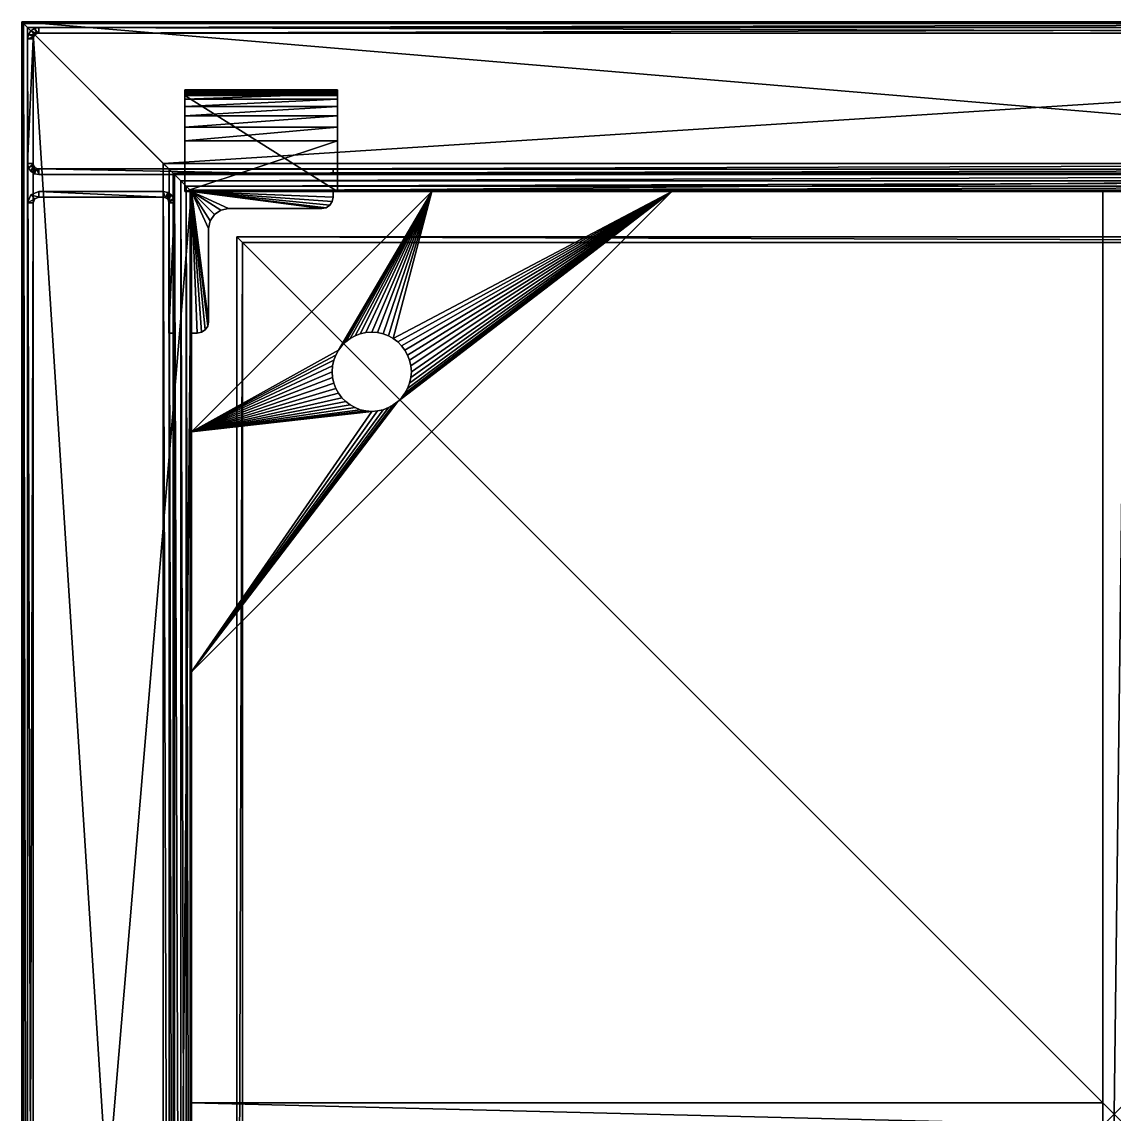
# Model space of a CAD drawing. Header units: millimetres. Extents: x -260 to 3072, y -4655 to 211.
# Drawn here: x 703.5 to 896.5, y -4458 to -4265 of the extents above; entities that cross this region are included whole.
import ezdxf

# ---------------------------------------------------------------- set-up
doc = ezdxf.new("R2010")
doc.units = ezdxf.units.MM
doc.layers.add('SRAFY', color=30, linetype='Continuous', true_color=0xff7f00)

msp = doc.modelspace()

# ---------------------------------------------------------------- meshes
mesh = msp.add_polyface()
corners = [(703.5, -4651, 537), (1089.5, -4651, 537), (703.5, -4265, 537), (1089.5, -4265, 537), (703.5, -4651, 540), (1089.5, -4651, 540), (703.5, -4265, 540), (1089.5, -4265, 540)]
mesh.append_faces([[corners[k] for k in face] for face in [(0, 2, 3), (3, 1, 0), (4, 5, 7), (7, 6, 4), (0, 1, 5), (5, 4, 0), (1, 3, 7), (7, 5, 1), (3, 2, 6), (6, 7, 3), (2, 0, 4), (4, 6, 2)]], dxfattribs={"vtx2": -1})
mesh = msp.add_polyface()
corners = [(733.5, -4536.15, -400), (733.5, -4578.57, -400), (733.5, -4578.57, -398), (733.5, -4536.15, -398), (733.5, -4456, -240), (733.5, -4460, -240), (733.5, -4460, -210), (733.5, -4456, -210), (703.5, -4651, 400), (733.5, -4621, 400), (733.5, -4295, 400), (703.5, -4265, 400), (703.5, -4651, 398.91), (703.81, -4650.7, 397.94), (703.5, -4265, 398.91), (703.81, -4265.31, 397.94), (704.52, -4649.98, 397.26), (704.52, -4266.02, 397.26), (705.5, -4649, 397), (705.5, -4267, 397), (728.5, -4626, 397), (728.5, -4290, 397), (729.51, -4624.99, 396.73), (729.51, -4291.01, 396.73), (730.23, -4624.28, 396.01), (730.23, -4291.73, 396.01), (730.5, -4624, 395), (730.5, -4292, 395), (730.5, -4624, 370), (730.5, -4292, 370), (731.59, -4622.91, 370), (731.59, -4293.09, 370), (732.56, -4621.94, 370.3), (732.56, -4294.06, 370.3), (733.24, -4621.26, 371.02), (733.24, -4294.74, 371.02), (733.5, -4621, 372), (733.5, -4295, 372), (741.5, -4303, -210), (741.5, -4613, -210), (741.5, -4613, 385), (741.5, -4303, 385), (730.5, -4624, -210), (733.5, -4621, -210), (733.5, -4295, -210), (730.5, -4292, -210), (733.5, -4295, -400), (733.5, -4621, -400), (730.5, -4624, -400), (730.5, -4292, -400)]
mesh.append_faces([[corners[k] for k in face] for face in [(42, 43, 44), (46, 48, 49)]], dxfattribs={"vtx0": -1, "vtx2": -1})
mesh.append_faces([[corners[k] for k in face] for face in [(45, 42, 44), (46, 47, 48)]], dxfattribs={"vtx1": -1, "vtx2": -1})
mesh.append_faces([[corners[k] for k in face] for face in [(0, 1, 2), (2, 3, 0), (4, 5, 6), (6, 7, 4), (8, 9, 10), (10, 11, 8), (12, 8, 11), (13, 12, 14), (14, 15, 13), (16, 13, 15), (15, 17, 16), (18, 16, 17), (17, 19, 18), (20, 18, 19), (19, 21, 20), (22, 20, 21), (21, 23, 22), (24, 22, 23), (23, 25, 24), (26, 24, 25), (25, 27, 26), (28, 26, 27), (27, 29, 28), (30, 28, 29), (29, 31, 30), (32, 30, 31), (31, 33, 32), (34, 32, 33), (33, 35, 34), (36, 34, 35), (35, 37, 36), (9, 36, 37), (37, 10, 9), (38, 39, 40), (40, 41, 38), (49, 48, 42), (42, 45, 49), (47, 46, 44), (44, 43, 47)]], dxfattribs={"vtx2": -1})
mesh = msp.add_polyface()
corners = [(758.62, -4324.8, -398), (758.97, -4323.87, -398), (733.5, -4337.43, -398), (758.4, -4325.79, -398), (758.32, -4326.82, -398), (758.4, -4327.86, -398), (758.62, -4328.84, -398), (758.97, -4329.77, -398), (759.45, -4330.63, -398), (760.04, -4331.41, -398), (760.73, -4332.1, -398), (761.51, -4332.69, -398), (762.37, -4333.17, -398), (763.3, -4333.53, -398), (764.29, -4333.75, -398), (765.32, -4333.82, -398), (733.5, -4379.85, -398), (766.35, -4333.75, -398), (767.34, -4333.53, -398), (768.27, -4333.17, -398), (769.13, -4332.69, -398), (769.91, -4332.1, -398), (733.5, -4337.43, -400), (758.62, -4324.8, -400), (758.4, -4325.79, -400), (758.32, -4326.82, -400), (758.4, -4327.86, -400), (758.62, -4328.84, -400), (758.97, -4329.77, -400), (759.45, -4330.63, -400), (760.04, -4331.41, -400), (760.73, -4332.1, -400), (761.51, -4332.69, -400), (762.37, -4333.17, -400), (763.3, -4333.53, -400), (764.29, -4333.75, -400), (765.32, -4333.82, -400), (733.5, -4379.85, -400), (766.35, -4333.75, -400), (767.34, -4333.53, -400), (768.27, -4333.17, -400), (769.13, -4332.69, -400), (769.91, -4332.1, -400), (703.5, -4265, 400), (703.5, -4265, 398.91), (703.5, -4651, 398.91)]
mesh.append_faces([[corners[k] for k in face] for face in [(42, 37, 41)]], dxfattribs={"vtx0": -1, "vtx1": -1})
mesh.append_faces([[corners[k] for k in face] for face in [(15, 2, 16), (22, 23, 24), (22, 24, 25), (22, 25, 26), (22, 26, 27), (22, 27, 28), (22, 28, 29), (22, 29, 30), (22, 30, 31), (22, 31, 32), (22, 32, 33), (22, 33, 34), (22, 34, 35), (22, 35, 36), (37, 36, 38), (37, 38, 39), (37, 39, 40), (37, 40, 41)]], dxfattribs={"vtx0": -1, "vtx2": -1})
mesh.append_faces([[corners[k] for k in face] for face in [(0, 1, 2), (3, 0, 2), (4, 3, 2), (5, 4, 2), (6, 5, 2), (7, 6, 2), (8, 7, 2), (9, 8, 2), (10, 9, 2), (11, 10, 2), (12, 11, 2), (13, 12, 2), (14, 13, 2), (15, 14, 2), (17, 15, 16), (18, 17, 16), (19, 18, 16), (20, 19, 16), (21, 20, 16), (37, 22, 36)]], dxfattribs={"vtx1": -1, "vtx2": -1})
mesh.append_faces([[corners[k] for k in face] for face in [(22, 37, 16), (16, 2, 22), (28, 27, 6), (43, 44, 45)]], dxfattribs={"vtx2": -1})
mesh = msp.add_polyface()
corners = [(818.35, -4295, -398), (775.93, -4295, -398), (769.13, -4320.95, -398), (771.67, -4323.87, -398), (772.02, -4324.8, -398), (772.25, -4325.79, -398), (772.32, -4326.82, -398), (772.24, -4327.86, -398), (772.02, -4328.84, -398), (771.67, -4329.77, -398), (771.19, -4330.63, -398), (769.13, -4320.95, -400), (775.93, -4295, -400), (818.35, -4295, -400), (771.67, -4323.87, -400), (771.19, -4323.01, -400), (772.02, -4324.8, -400), (772.25, -4325.79, -400), (772.32, -4326.82, -400), (772.24, -4327.86, -400), (772.02, -4328.84, -400), (771.67, -4329.77, -400), (771.19, -4330.63, -400), (733.5, -4379.85, -400), (898.5, -4295, -240), (894.5, -4295, -240), (894.5, -4295, -210), (703.5, -4265, 400), (733.5, -4295, 400), (1059.5, -4295, 400), (703.5, -4265, 398.91), (1089.5, -4265, 400), (703.81, -4265.31, 397.94), (1089.5, -4265, 398.91), (704.52, -4266.02, 397.26), (1089.2, -4265.31, 397.94), (705.5, -4267, 397), (1088.48, -4266.02, 397.26), (728.5, -4290, 397), (1087.5, -4267, 397), (729.51, -4291.01, 396.73), (1064.5, -4290, 397), (730.23, -4291.73, 396.01), (1063.49, -4291.01, 396.73), (730.5, -4292, 395), (1062.78, -4291.73, 396.01), (730.5, -4292, 370), (1062.5, -4292, 395), (731.59, -4293.09, 370), (1062.5, -4292, 370), (732.56, -4294.06, 370.3), (1061.41, -4293.09, 370), (733.24, -4294.74, 371.02), (1060.44, -4294.06, 370.3), (733.5, -4295, 372), (1059.76, -4294.74, 371.02), (1059.5, -4295, 372), (742.5, -4304, 385), (1050.5, -4304, 385), (741.5, -4303, 385), (742.5, -4304, -209), (1051.5, -4303, -210), (741.5, -4303, -210), (1062.5, -4292, -210), (730.5, -4292, -210), (733.5, -4295, -210), (733.5, -4295, -400), (730.5, -4292, -400), (1062.5, -4292, -400), (1059.5, -4295, -210)]
mesh.append_faces([[corners[k] for k in face] for face in [(0, 3, 4), (0, 4, 5), (0, 5, 6), (0, 6, 7), (0, 7, 8), (0, 8, 9), (0, 9, 10), (11, 12, 13), (66, 67, 68)]], dxfattribs={"vtx0": -1, "vtx2": -1})
mesh.append_faces([[corners[k] for k in face] for face in [(0, 1, 2), (14, 15, 13), (16, 14, 13), (17, 16, 13), (18, 17, 13), (19, 18, 13), (20, 19, 13), (21, 20, 13), (22, 21, 13), (57, 58, 59), (63, 64, 65)]], dxfattribs={"vtx1": -1, "vtx2": -1})
mesh.append_faces([[corners[k] for k in face] for face in [(23, 13, 0), (13, 12, 1), (1, 0, 13), (24, 25, 26), (27, 28, 29), (30, 27, 31), (32, 30, 33), (34, 32, 35), (36, 34, 37), (38, 36, 39), (40, 38, 41), (42, 40, 43), (44, 42, 45), (46, 44, 47), (48, 46, 49), (50, 48, 51), (52, 50, 53), (54, 52, 55), (28, 54, 56), (58, 57, 60), (61, 62, 59), (69, 65, 66), (68, 67, 64)]], dxfattribs={"vtx2": -1})
mesh = msp.add_polyface()
corners = [(974.65, -4295, -398), (1059.5, -4379.85, -398), (1023.09, -4332.1, -398), (1022.4, -4331.41, -398), (1021.81, -4330.63, -398), (1021.33, -4329.77, -398), (1020.98, -4328.84, -398), (1020.76, -4327.86, -398), (1020.68, -4326.82, -398), (1020.76, -4325.79, -398), (1017.07, -4295, -398), (1023.09, -4332.1, -400), (1059.5, -4379.85, -400), (974.65, -4295, -400), (1022.4, -4331.41, -400), (1021.81, -4330.63, -400), (1017.07, -4295, -400), (1020.68, -4326.82, -400), (1020.76, -4327.86, -400), (1020.98, -4328.84, -400), (1021.33, -4329.77, -400), (894.5, -4295, -210), (898.5, -4295, -210), (898.5, -4295, -240), (1059.5, -4295, 400), (1089.5, -4265, 400), (703.5, -4265, 400), (1089.5, -4265, 398.91), (703.5, -4265, 398.91), (1089.2, -4265.31, 397.94), (703.81, -4265.31, 397.94), (1088.48, -4266.02, 397.26), (704.52, -4266.02, 397.26), (1087.5, -4267, 397), (705.5, -4267, 397), (1064.5, -4290, 397), (728.5, -4290, 397), (1063.49, -4291.01, 396.73), (729.51, -4291.01, 396.73), (1062.78, -4291.73, 396.01), (730.23, -4291.73, 396.01), (1062.5, -4292, 395), (730.5, -4292, 395), (1062.5, -4292, 370), (730.5, -4292, 370), (1061.41, -4293.09, 370), (731.59, -4293.09, 370), (1060.44, -4294.06, 370.3), (732.56, -4294.06, 370.3), (1059.76, -4294.74, 371.02), (733.24, -4294.74, 371.02), (1059.5, -4295, 372), (733.5, -4295, 372), (733.5, -4295, 400), (1050.5, -4304, 385), (1051.5, -4303, 385), (741.5, -4303, 385), (742.5, -4304, -209), (1050.5, -4304, -209), (1051.5, -4303, -210), (1062.5, -4292, -210), (733.5, -4295, -210), (1059.5, -4295, -210), (1059.5, -4295, -400), (733.5, -4295, -400), (1062.5, -4292, -400), (730.5, -4292, -210)]
mesh.append_faces([[corners[k] for k in face] for face in [(0, 8, 10), (15, 13, 20)]], dxfattribs={"vtx0": -1, "vtx1": -1})
mesh.append_faces([[corners[k] for k in face] for face in [(0, 2, 3), (0, 3, 4), (0, 4, 5), (0, 5, 6), (0, 6, 7), (0, 7, 8), (11, 12, 13), (13, 17, 18), (13, 18, 19), (13, 19, 20), (54, 55, 56), (60, 61, 62)]], dxfattribs={"vtx0": -1, "vtx2": -1})
mesh.append_faces([[corners[k] for k in face] for face in [(0, 1, 2), (8, 9, 10), (14, 11, 13), (15, 14, 13), (13, 16, 17), (63, 64, 65)]], dxfattribs={"vtx1": -1, "vtx2": -1})
mesh.append_faces([[corners[k] for k in face] for face in [(16, 13, 0), (0, 10, 16), (1, 0, 13), (21, 22, 23), (24, 25, 26), (25, 27, 28), (27, 29, 30), (29, 31, 32), (31, 33, 34), (33, 35, 36), (35, 37, 38), (37, 39, 40), (39, 41, 42), (41, 43, 44), (43, 45, 46), (45, 47, 48), (47, 49, 50), (49, 51, 52), (51, 24, 53), (57, 58, 54), (56, 55, 59), (64, 63, 62), (66, 60, 65)]], dxfattribs={"vtx2": -1})
mesh = msp.add_polyface()
corners = [(733.5, -4295, 537), (736.5, -4301.5, 537), (736.77, -4300.16, 537), (737.53, -4299.03, 537), (738.66, -4298.27, 537), (740, -4298, 537), (733.5, -4295, -400), (740, -4298, -400), (738.66, -4298.27, -400), (737.53, -4299.03, -400), (736.77, -4300.16, -400), (736.5, -4301.5, -400), (732.27, -4295, 519.04), (732.27, -4278, 519.04), (732.27, -4277.64, 519.08), (732.27, -4277.36, 519.2), (732.27, -4277.16, 519.4), (732.27, -4277.04, 519.68), (732.27, -4277, 520.04), (732.27, -4277, 526.04), (732.27, -4277.18, 528.43), (732.27, -4277.74, 530.45), (732.27, -4278.65, 532.11), (732.27, -4279.94, 533.39), (732.27, -4281.59, 534.31), (732.27, -4283.61, 534.86), (732.27, -4286, 535.04), (732.27, -4295, 535.04), (759.27, -4295, 519.04), (759.27, -4277, 520.04), (759.27, -4286, 535.04), (759.27, -4295, 535.04), (759.27, -4278, 519.04), (759.27, -4277.64, 519.08), (759.27, -4277.36, 519.2), (759.27, -4277.16, 519.4), (759.27, -4277.04, 519.68), (759.27, -4277, 526.04), (759.27, -4277.18, 528.43), (759.27, -4277.74, 530.45), (759.27, -4278.65, 532.11), (759.27, -4279.94, 533.39), (759.27, -4281.59, 534.31)]
mesh.append_faces([[corners[k] for k in face] for face in [(12, 26, 27)]], dxfattribs={"vtx0": -1})
mesh.append_faces([[corners[k] for k in face] for face in [(12, 18, 26)]], dxfattribs={"vtx0": -1, "vtx1": -1, "vtx2": -1})
mesh.append_faces([[corners[k] for k in face] for face in [(0, 1, 2), (0, 2, 3), (0, 3, 4), (0, 4, 5), (6, 7, 8), (6, 8, 9), (6, 9, 10), (6, 10, 11), (12, 14, 15), (12, 15, 16), (12, 16, 17), (12, 17, 18), (18, 20, 21), (18, 21, 22), (18, 22, 23), (18, 23, 24), (18, 24, 25), (18, 25, 26)]], dxfattribs={"vtx0": -1, "vtx2": -1})
mesh.append_faces([[corners[k] for k in face] for face in [(10, 9, 3), (3, 2, 10), (9, 8, 4), (4, 3, 9), (8, 7, 5), (5, 4, 8), (12, 13, 14), (18, 19, 20), (13, 12, 28), (19, 18, 29), (27, 26, 30), (12, 27, 31), (14, 13, 32), (15, 14, 33), (16, 15, 34), (17, 16, 35), (18, 17, 36), (20, 19, 37), (21, 20, 38), (22, 21, 39), (23, 22, 40), (24, 23, 41), (25, 24, 42)]], dxfattribs={"vtx2": -1})
mesh = msp.add_polyface()
corners = [(733.5, -4295, 537), (740, -4298, 537), (756.5, -4298, 537), (757.27, -4297.85, 537), (757.92, -4297.41, 537), (758.35, -4296.77, 537), (758.5, -4296, 537), (758.5, -4295, 537), (733.5, -4295, -400), (758.5, -4295, -400), (758.5, -4296, -400), (758.35, -4296.77, -400), (757.92, -4297.41, -400), (757.27, -4297.85, -400), (756.5, -4298, -400), (740, -4298, -400), (759.27, -4295, 519.04), (759.27, -4278, 519.04), (732.27, -4278, 519.04), (759.27, -4277, 520.04), (759.27, -4277, 526.04), (732.27, -4277, 526.04), (759.27, -4286, 535.04), (759.27, -4295, 535.04), (732.27, -4295, 535.04), (732.27, -4295, 519.04), (759.27, -4277.64, 519.08), (732.27, -4277.64, 519.08), (759.27, -4277.36, 519.2), (732.27, -4277.36, 519.2), (759.27, -4277.16, 519.4), (732.27, -4277.16, 519.4), (759.27, -4277.04, 519.68), (732.27, -4277.04, 519.68), (732.27, -4277, 520.04), (759.27, -4277.18, 528.43), (732.27, -4277.18, 528.43), (759.27, -4277.74, 530.45), (732.27, -4277.74, 530.45), (759.27, -4278.65, 532.11), (732.27, -4278.65, 532.11), (759.27, -4279.94, 533.39), (732.27, -4279.94, 533.39), (759.27, -4281.59, 534.31), (732.27, -4281.59, 534.31), (759.27, -4283.61, 534.86), (732.27, -4283.61, 534.86), (732.27, -4286, 535.04)]
mesh.append_faces([[corners[k] for k in face] for face in [(0, 6, 7)]], dxfattribs={"vtx0": -1})
mesh.append_faces([[corners[k] for k in face] for face in [(0, 1, 2), (0, 2, 3), (0, 3, 4), (0, 4, 5), (0, 5, 6), (8, 10, 11), (8, 11, 12), (8, 12, 13), (8, 13, 14), (8, 14, 15)]], dxfattribs={"vtx0": -1, "vtx2": -1})
mesh.append_faces([[corners[k] for k in face] for face in [(8, 9, 10), (15, 14, 2), (2, 1, 15), (14, 13, 3), (3, 2, 14), (13, 12, 4), (4, 3, 13), (12, 11, 5), (5, 4, 12), (11, 10, 6), (6, 5, 11), (10, 9, 7), (7, 6, 10), (9, 8, 0), (0, 7, 9), (16, 17, 18), (19, 20, 21), (22, 23, 24), (23, 16, 25), (17, 26, 27), (26, 28, 29), (28, 30, 31), (30, 32, 33), (32, 19, 34), (20, 35, 36), (35, 37, 38), (37, 39, 40), (39, 41, 42), (41, 43, 44), (43, 45, 46), (47, 46, 45), (45, 22, 47)]], dxfattribs={"vtx2": -1})
mesh = msp.add_polyface()
corners = [(775.93, -4295, -398), (759.45, -4323.01, -398), (760.04, -4322.23, -398), (760.73, -4321.54, -398), (761.51, -4320.95, -398), (762.37, -4320.47, -398), (763.3, -4320.12, -398), (764.29, -4319.9, -398), (765.32, -4319.82, -398), (766.35, -4319.9, -398), (760.04, -4322.23, -400), (759.45, -4323.01, -400), (775.93, -4295, -400), (760.73, -4321.54, -400), (761.51, -4320.95, -400), (762.37, -4320.47, -400), (763.3, -4320.12, -400), (764.29, -4319.9, -400), (765.32, -4319.82, -400), (766.35, -4319.9, -400), (767.34, -4320.12, -400), (768.27, -4320.47, -400), (768.27, -4320.47, -398), (767.34, -4320.12, -398), (733.5, -4337.43, -398), (759.27, -4295, 535.04), (759.27, -4286, 535.04), (759.27, -4283.61, 534.86), (759.27, -4281.59, 534.31), (759.27, -4279.94, 533.39), (759.27, -4278.65, 532.11), (759.27, -4277.74, 530.45), (759.27, -4277.18, 528.43), (759.27, -4277, 526.04), (759.27, -4295, 519.04), (759.27, -4277, 520.04), (759.27, -4277.04, 519.68), (759.27, -4277.16, 519.4), (759.27, -4277.36, 519.2), (759.27, -4277.64, 519.08), (759.27, -4278, 519.04)]
mesh.append_faces([[corners[k] for k in face] for face in [(34, 33, 40)]], dxfattribs={"vtx0": -1, "vtx1": -1})
mesh.append_faces([[corners[k] for k in face] for face in [(0, 1, 2), (0, 2, 3), (0, 3, 4), (0, 4, 5), (0, 5, 6), (0, 6, 7), (0, 7, 8), (0, 8, 9), (25, 27, 28), (25, 28, 29), (25, 29, 30), (25, 30, 31), (25, 31, 32), (25, 32, 33), (33, 36, 37), (33, 37, 38), (33, 38, 39), (33, 39, 40)]], dxfattribs={"vtx0": -1, "vtx2": -1})
mesh.append_faces([[corners[k] for k in face] for face in [(10, 11, 12), (13, 10, 12), (14, 13, 12), (15, 14, 12), (16, 15, 12), (17, 16, 12), (18, 17, 12), (19, 18, 12), (34, 25, 33)]], dxfattribs={"vtx1": -1, "vtx2": -1})
mesh.append_faces([[corners[k] for k in face] for face in [(20, 21, 22), (22, 23, 20), (19, 20, 23), (23, 9, 19), (18, 19, 9), (9, 8, 18), (17, 18, 8), (8, 7, 17), (16, 17, 7), (7, 6, 16), (15, 16, 6), (6, 5, 15), (24, 0, 12), (25, 26, 27), (33, 35, 36)]], dxfattribs={"vtx2": -1})
mesh = msp.add_polyface()
corners = [(733.5, -4536.15, -398), (733.5, -4578.57, -398), (759.45, -4585.37, -398), (760.73, -4583.9, -398), (761.51, -4583.31, -398), (762.37, -4582.83, -398), (763.3, -4582.48, -398), (764.29, -4582.26, -398), (765.32, -4582.18, -398), (766.35, -4582.26, -398), (767.34, -4582.48, -398), (768.27, -4582.83, -398), (769.13, -4583.31, -398), (769.91, -4583.9, -398), (759.45, -4585.37, -400), (733.5, -4578.57, -400), (733.5, -4536.15, -400), (761.51, -4583.31, -400), (760.73, -4583.9, -400), (762.37, -4582.83, -400), (763.3, -4582.48, -400), (764.29, -4582.26, -400), (765.32, -4582.18, -400), (766.35, -4582.26, -400), (767.34, -4582.48, -400), (768.27, -4582.83, -400), (769.13, -4583.31, -400), (769.91, -4583.9, -400), (818.35, -4621, -400), (898.5, -4295, -210), (894.5, -4295, -210), (894.5, -4621, -210), (733.5, -4456, -210), (733.5, -4460, -210), (894.5, -4460, -210), (894.5, -4456, -210), (894.5, -4621, -240), (894.5, -4295, -240), (898.5, -4295, -240), (894.5, -4460, -240), (733.5, -4460, -240), (733.5, -4456, -240), (894.5, -4456, -240), (742.5, -4304, 385), (741.5, -4303, 385), (741.5, -4613, 385), (742.5, -4612, 385), (742.5, -4612, -209), (742.5, -4304, -209), (1050.5, -4612, -209), (1051.5, -4613, -210), (741.5, -4613, -210), (741.5, -4303, -210)]
mesh.append_faces([[corners[k] for k in face] for face in [(0, 3, 4), (0, 4, 5), (0, 5, 6), (0, 6, 7), (0, 7, 8), (0, 8, 9), (0, 9, 10), (0, 10, 11), (0, 11, 12), (0, 12, 13), (14, 15, 16), (43, 44, 45)]], dxfattribs={"vtx0": -1, "vtx2": -1})
mesh.append_faces([[corners[k] for k in face] for face in [(0, 1, 2), (17, 18, 16), (19, 17, 16), (20, 19, 16), (21, 20, 16), (22, 21, 16), (23, 22, 16), (24, 23, 16), (25, 24, 16), (26, 25, 16), (27, 26, 16), (46, 43, 45)]], dxfattribs={"vtx1": -1, "vtx2": -1})
mesh.append_faces([[corners[k] for k in face] for face in [(28, 16, 0), (29, 30, 31), (32, 33, 34), (34, 35, 32), (36, 37, 38), (39, 40, 41), (41, 42, 39), (37, 36, 31), (31, 30, 37), (39, 42, 35), (35, 34, 39), (42, 41, 32), (32, 35, 42), (40, 39, 34), (34, 33, 40), (47, 48, 43), (43, 46, 47), (48, 47, 49), (50, 51, 52)]], dxfattribs={"vtx2": -1})
mesh = msp.add_polyface()
corners = [(759.45, -4323.01, -398), (775.93, -4295, -398), (733.5, -4337.43, -398), (758.97, -4323.87, -398), (733.5, -4337.43, -400), (775.93, -4295, -400), (759.45, -4323.01, -400), (758.97, -4323.87, -400), (758.62, -4324.8, -400), (758.62, -4328.84, -400), (758.4, -4327.86, -400), (758.4, -4327.86, -398), (758.62, -4328.84, -398), (758.32, -4326.82, -400), (758.32, -4326.82, -398), (758.4, -4325.79, -400), (758.4, -4325.79, -398), (758.62, -4324.8, -398), (733.5, -4295, 537), (733.5, -4320, 537), (734.5, -4320, 537), (735.27, -4319.85, 537), (735.92, -4319.41, 537), (736.35, -4318.77, 537), (736.5, -4318, 537), (736.5, -4301.5, 537), (734.5, -4320, -400), (733.5, -4320, -400), (733.5, -4295, -400), (736.5, -4301.5, -400), (736.5, -4318, -400), (736.35, -4318.77, -400), (735.92, -4319.41, -400), (735.27, -4319.85, -400), (736.77, -4300.16, -400), (736.77, -4300.16, 537)]
mesh.append_faces([[corners[k] for k in face] for face in [(26, 28, 33)]], dxfattribs={"vtx0": -1, "vtx1": -1})
mesh.append_faces([[corners[k] for k in face] for face in [(0, 1, 2), (4, 6, 7), (4, 7, 8), (18, 20, 21), (18, 21, 22), (18, 22, 23), (18, 23, 24), (18, 24, 25), (28, 29, 30), (28, 30, 31), (28, 31, 32), (28, 32, 33)]], dxfattribs={"vtx0": -1, "vtx2": -1})
mesh.append_faces([[corners[k] for k in face] for face in [(3, 0, 2), (4, 5, 6)]], dxfattribs={"vtx1": -1, "vtx2": -1})
mesh.append_faces([[corners[k] for k in face] for face in [(9, 10, 11), (11, 12, 9), (10, 13, 14), (14, 11, 10), (13, 15, 16), (16, 14, 13), (15, 8, 17), (17, 16, 15), (3, 17, 8), (5, 4, 2), (18, 19, 20), (26, 27, 28), (28, 27, 19), (19, 18, 28), (27, 26, 20), (20, 19, 27), (26, 33, 21), (21, 20, 26), (33, 32, 22), (22, 21, 33), (32, 31, 23), (23, 22, 32), (31, 30, 24), (24, 23, 31), (30, 29, 25), (25, 24, 30), (29, 34, 35), (35, 25, 29)]], dxfattribs={"vtx2": -1})
mesh = msp.add_polyface()
corners = [(818.35, -4295, -398), (733.5, -4379.85, -398), (733.5, -4379.85, -400), (769.91, -4332.1, -400), (769.13, -4332.69, -400), (769.13, -4332.69, -398), (769.91, -4332.1, -398), (768.27, -4333.17, -400), (768.27, -4333.17, -398), (767.34, -4333.53, -400), (767.34, -4333.53, -398), (766.35, -4333.75, -400), (766.35, -4333.75, -398), (765.32, -4333.82, -400), (765.32, -4333.82, -398), (764.29, -4333.75, -400), (764.29, -4333.75, -398), (763.3, -4333.53, -400), (763.3, -4333.53, -398), (762.37, -4333.17, -400), (762.37, -4333.17, -398), (761.51, -4332.69, -400), (761.51, -4332.69, -398), (760.73, -4332.1, -400), (760.73, -4332.1, -398), (760.04, -4331.41, -400), (760.04, -4331.41, -398), (759.45, -4330.63, -400), (759.45, -4330.63, -398), (758.97, -4329.77, -400), (758.97, -4329.77, -398), (758.62, -4328.84, -398), (758.62, -4324.8, -400), (758.97, -4323.87, -400), (758.97, -4323.87, -398), (759.45, -4323.01, -400), (759.45, -4323.01, -398), (769.13, -4320.95, -400), (769.91, -4321.54, -400), (769.91, -4321.54, -398), (769.13, -4320.95, -398), (768.27, -4320.47, -400), (768.27, -4320.47, -398), (761.51, -4320.95, -400), (762.37, -4320.47, -400), (762.37, -4320.47, -398), (761.51, -4320.95, -398), (760.73, -4321.54, -400), (760.73, -4321.54, -398), (760.04, -4322.23, -400), (760.04, -4322.23, -398)]
mesh.append_faces([[corners[k] for k in face] for face in [(0, 1, 2), (3, 4, 5), (5, 6, 3), (4, 7, 8), (8, 5, 4), (7, 9, 10), (10, 8, 7), (9, 11, 12), (12, 10, 9), (11, 13, 14), (14, 12, 11), (13, 15, 16), (16, 14, 13), (15, 17, 18), (18, 16, 15), (17, 19, 20), (20, 18, 17), (19, 21, 22), (22, 20, 19), (21, 23, 24), (24, 22, 21), (23, 25, 26), (26, 24, 23), (25, 27, 28), (28, 26, 25), (27, 29, 30), (30, 28, 27), (31, 30, 29), (32, 33, 34), (33, 35, 36), (36, 34, 33), (37, 38, 39), (39, 40, 37), (41, 37, 40), (40, 42, 41), (43, 44, 45), (45, 46, 43), (47, 43, 46), (46, 48, 47), (49, 47, 48), (48, 50, 49), (35, 49, 50), (50, 36, 35)]], dxfattribs={"vtx2": -1})
mesh = msp.add_polyface()
corners = [(775.93, -4295, -398), (766.35, -4319.9, -398), (767.34, -4320.12, -398), (768.27, -4320.47, -398), (769.13, -4320.95, -398), (818.35, -4295, -398), (769.91, -4321.54, -398), (770.6, -4322.23, -398), (771.19, -4323.01, -398), (771.67, -4323.87, -398), (771.19, -4330.63, -398), (770.6, -4331.41, -398), (769.91, -4332.1, -398), (733.5, -4379.85, -398), (767.34, -4320.12, -400), (766.35, -4319.9, -400), (775.93, -4295, -400), (768.27, -4320.47, -400), (769.13, -4320.95, -400), (769.91, -4321.54, -400), (818.35, -4295, -400), (770.6, -4322.23, -400), (771.19, -4323.01, -400), (770.6, -4331.41, -400), (771.19, -4330.63, -400), (769.91, -4332.1, -400), (733.5, -4379.85, -400), (771.67, -4329.77, -400), (771.67, -4329.77, -398), (772.02, -4328.84, -400), (772.02, -4328.84, -398), (772.24, -4327.86, -400), (772.24, -4327.86, -398), (772.32, -4326.82, -400), (772.32, -4326.82, -398), (772.25, -4325.79, -400), (772.25, -4325.79, -398), (772.02, -4324.8, -400), (772.02, -4324.8, -398), (771.67, -4323.87, -400)]
mesh.append_faces([[corners[k] for k in face] for face in [(5, 12, 13)]], dxfattribs={"vtx0": -1, "vtx1": -1})
mesh.append_faces([[corners[k] for k in face] for face in [(0, 1, 2), (0, 2, 3), (0, 3, 4), (5, 4, 6), (5, 6, 7), (5, 7, 8), (5, 8, 9), (5, 10, 11), (5, 11, 12), (25, 20, 26)]], dxfattribs={"vtx0": -1, "vtx2": -1})
mesh.append_faces([[corners[k] for k in face] for face in [(14, 15, 16), (17, 14, 16), (18, 17, 16), (19, 18, 20), (21, 19, 20), (22, 21, 20), (23, 24, 20), (25, 23, 20)]], dxfattribs={"vtx1": -1, "vtx2": -1})
mesh.append_faces([[corners[k] for k in face] for face in [(23, 25, 12), (12, 11, 23), (24, 23, 11), (11, 10, 24), (27, 24, 10), (10, 28, 27), (29, 27, 28), (28, 30, 29), (31, 29, 30), (30, 32, 31), (33, 31, 32), (32, 34, 33), (35, 33, 34), (34, 36, 35), (37, 35, 36), (36, 38, 37), (39, 37, 38), (38, 9, 39), (22, 39, 9), (9, 8, 22), (21, 22, 8), (8, 7, 21), (19, 21, 7), (7, 6, 19)]], dxfattribs={"vtx2": -1})
mesh = msp.add_polyface()
corners = [(1059.5, -4536.15, -398), (974.65, -4621, -398), (1022.4, -4584.59, -398), (1023.09, -4583.9, -398), (1023.87, -4583.31, -398), (1024.73, -4582.83, -398), (1025.66, -4582.48, -398), (1026.65, -4582.26, -398), (1027.68, -4582.18, -398), (1029.7, -4582.48, -398), (1030.63, -4582.83, -398), (1059.5, -4578.57, -398), (1028.71, -4582.26, -398), (1022.4, -4584.59, -400), (974.65, -4621, -400), (1059.5, -4536.15, -400), (1023.09, -4583.9, -400), (1023.87, -4583.31, -400), (1059.5, -4578.57, -400), (1030.63, -4582.83, -400), (1029.7, -4582.48, -400), (1028.71, -4582.26, -400), (1027.68, -4582.18, -400), (1026.65, -4582.26, -400), (1025.66, -4582.48, -400), (1024.73, -4582.83, -400), (898.5, -4456, -210), (898.5, -4460, -210), (1059.5, -4460, -210), (1059.5, -4456, -210), (1059.5, -4460, -240), (898.5, -4460, -240), (898.5, -4456, -240), (1059.5, -4456, -240), (894.5, -4621, -210), (898.5, -4621, -210), (898.5, -4295, -210), (898.5, -4295, -240), (898.5, -4621, -240), (894.5, -4621, -240), (1050.5, -4612, 385), (1051.5, -4613, 385), (1051.5, -4303, 385), (1050.5, -4304, 385), (1050.5, -4304, -209), (1050.5, -4612, -209), (742.5, -4304, -209), (741.5, -4303, -210), (1051.5, -4303, -210), (1051.5, -4613, -210)]
mesh.append_faces([[corners[k] for k in face] for face in [(0, 8, 11), (17, 15, 25)]], dxfattribs={"vtx0": -1, "vtx1": -1})
mesh.append_faces([[corners[k] for k in face] for face in [(0, 2, 3), (0, 3, 4), (0, 4, 5), (0, 5, 6), (0, 6, 7), (0, 7, 8), (13, 14, 15), (18, 19, 20), (18, 20, 21), (18, 21, 22), (15, 22, 23), (15, 23, 24), (15, 24, 25), (40, 41, 42)]], dxfattribs={"vtx0": -1, "vtx2": -1})
mesh.append_faces([[corners[k] for k in face] for face in [(0, 1, 2), (9, 10, 11), (12, 9, 11), (8, 12, 11), (16, 13, 15), (17, 16, 15), (15, 18, 22), (43, 40, 42)]], dxfattribs={"vtx1": -1, "vtx2": -1})
mesh.append_faces([[corners[k] for k in face] for face in [(1, 0, 15), (26, 27, 28), (28, 29, 26), (30, 31, 32), (32, 33, 30), (33, 32, 26), (26, 29, 33), (32, 31, 27), (27, 26, 32), (31, 30, 28), (28, 27, 31), (34, 35, 36), (37, 38, 39), (38, 37, 36), (36, 35, 38), (44, 45, 40), (40, 43, 44), (45, 44, 46), (47, 48, 49)]], dxfattribs={"vtx2": -1})
at = {"layer": 'SRAFY', "color": 5}
mesh = msp.add_polyface(dxfattribs=at)
corners = [(704.65, -4267.23, -245), (705.09, -4266.59, -245), (705.79, -4267.29, -245), (705.58, -4267.62, -245), (704.5, -4268, -245), (705.5, -4268, -245), (704.5, -4290, -245), (705.5, -4290, -245), (704.65, -4290.77, -245), (705.58, -4290.38, -245), (705.09, -4291.41, -245), (705.79, -4290.71, -245), (705.73, -4291.85, -245), (705.79, -4267.29, 395), (705.09, -4266.59, 395), (704.65, -4267.23, 395), (705.58, -4267.62, 395), (704.5, -4268, 395), (705.5, -4268, 395), (704.5, -4290, 395), (705.5, -4290, 395), (704.65, -4290.77, 395), (705.58, -4290.38, 395), (705.09, -4291.41, 395), (705.79, -4290.71, 395), (705.73, -4291.85, 395), (705.73, -4266.15, 395), (705.73, -4266.15, -245)]
mesh.append_faces([[corners[k] for k in face] for face in [(0, 2, 3), (4, 3, 5), (6, 5, 7), (8, 7, 9), (10, 9, 11), (13, 14, 15), (16, 15, 17), (18, 17, 19), (20, 19, 21), (22, 21, 23), (24, 23, 25)]], dxfattribs={"vtx0": -1, "vtx2": -1, "color": 5})
mesh.append_faces([[corners[k] for k in face] for face in [(0, 1, 2), (4, 0, 3), (6, 4, 5), (8, 6, 7), (10, 8, 9), (12, 10, 11), (16, 13, 15), (18, 16, 17), (20, 18, 19), (22, 20, 21), (24, 22, 23)]], dxfattribs={"vtx1": -1, "vtx2": -1, "color": 5})
mesh.append_faces([[corners[k] for k in face] for face in [(25, 23, 10), (23, 21, 8), (8, 10, 23), (9, 7, 20), (21, 19, 6), (6, 8, 21), (18, 20, 7), (7, 5, 18), (19, 17, 4), (4, 6, 19), (16, 18, 5), (17, 15, 0), (0, 4, 17), (15, 14, 1), (1, 0, 15), (14, 26, 27), (27, 1, 14)]], dxfattribs={"vtx2": -1, "color": 5})
mesh = msp.add_polyface(dxfattribs=at)
corners = [(706.5, -4291, -245), (758.5, -4291, -245), (758.5, -4292, -245), (706.5, -4266, -245), (1057.5, -4267, -245), (706.5, -4267, -245), (705.73, -4266.15, -245), (706.12, -4267.08, -245), (705.09, -4266.59, -245), (705.79, -4267.29, -245), (705.73, -4291.85, -245), (705.79, -4290.71, -245), (706.12, -4290.92, -245), (706.5, -4292, -245), (758.5, -4292, 395), (758.5, -4291, 395), (706.5, -4291, 395), (706.5, -4267, 395), (1057.5, -4267, 395), (706.5, -4266, 395), (705.73, -4266.15, 395), (706.12, -4267.08, 395), (705.09, -4266.59, 395), (705.79, -4267.29, 395), (706.12, -4290.92, 395), (705.79, -4290.71, 395), (705.73, -4291.85, 395), (706.5, -4292, 395), (705.58, -4290.38, 395), (705.58, -4290.38, -245), (705.5, -4290, 395), (705.5, -4268, -245), (705.58, -4267.62, -245), (705.58, -4267.62, 395), (1057.5, -4266, -245)]
mesh.append_faces([[corners[k] for k in face] for face in [(0, 13, 12)]], dxfattribs={"vtx0": -1, "vtx1": -1, "color": 5})
mesh.append_faces([[corners[k] for k in face] for face in [(3, 4, 5), (6, 5, 7), (8, 7, 9), (10, 11, 12), (17, 19, 20), (21, 20, 22), (24, 26, 27)]], dxfattribs={"vtx0": -1, "vtx2": -1, "color": 5})
mesh.append_faces([[corners[k] for k in face] for face in [(6, 3, 5), (8, 6, 7), (13, 10, 12), (17, 18, 19), (21, 17, 20), (23, 21, 22), (24, 25, 26), (16, 24, 27)]], dxfattribs={"vtx1": -1, "vtx2": -1, "color": 5})
mesh.append_faces([[corners[k] for k in face] for face in [(0, 1, 2), (14, 15, 16), (16, 15, 1), (1, 0, 16), (2, 1, 15), (24, 16, 0), (0, 12, 24), (25, 24, 12), (12, 11, 25), (28, 25, 11), (11, 29, 28), (30, 28, 29), (31, 32, 33), (23, 33, 32), (32, 9, 23), (21, 23, 9), (9, 7, 21), (17, 21, 7), (7, 5, 17), (20, 19, 3), (3, 6, 20), (18, 17, 5), (34, 3, 19)]], dxfattribs={"vtx2": -1, "color": 5})
mesh = msp.add_polyface(dxfattribs=at)
corners = [(1057.5, -4292, -245), (1034.5, -4292, -245), (1034.5, -4291, -245), (1057.5, -4291, -245), (1058.27, -4291.85, -245), (1057.88, -4290.92, -245), (1058.91, -4291.41, -245), (1058.21, -4290.71, -245), (1057.5, -4266, -245), (1058.91, -4266.59, -245), (1058.21, -4267.29, -245), (1057.5, -4267, -245), (706.5, -4266, -245), (1034.5, -4291, 395), (1034.5, -4292, 395), (1057.5, -4292, 395), (1057.5, -4291, 395), (1058.27, -4291.85, 395), (1057.88, -4290.92, 395), (1058.91, -4291.41, 395), (1058.21, -4290.71, 395), (1058.21, -4267.29, 395), (1058.91, -4266.59, 395), (1057.5, -4266, 395), (1057.5, -4267, 395), (706.5, -4266, 395), (706.5, -4267, -245), (1058.5, -4268, 395), (1058.5, -4268, -245), (1058.42, -4290.38, 395), (1058.42, -4290.38, -245)]
mesh.append_faces([[corners[k] for k in face] for face in [(0, 2, 3), (4, 3, 5), (6, 5, 7), (8, 10, 11), (16, 15, 17), (18, 17, 19), (21, 22, 23), (24, 23, 25)]], dxfattribs={"vtx0": -1, "vtx2": -1, "color": 5})
mesh.append_faces([[corners[k] for k in face] for face in [(4, 0, 3), (6, 4, 5), (8, 9, 10), (12, 8, 11), (16, 13, 15), (18, 16, 17), (20, 18, 19), (24, 21, 23)]], dxfattribs={"vtx1": -1, "vtx2": -1, "color": 5})
mesh.append_faces([[corners[k] for k in face] for face in [(0, 1, 2), (13, 14, 15), (15, 14, 1), (1, 0, 15), (14, 13, 2), (2, 1, 14), (13, 16, 3), (3, 2, 13), (26, 11, 24), (25, 23, 8), (21, 24, 11), (11, 10, 21), (9, 8, 23), (27, 21, 10), (10, 28, 27), (20, 29, 30), (30, 7, 20), (18, 20, 7), (7, 5, 18), (16, 18, 5), (5, 3, 16), (17, 15, 0), (0, 4, 17)]], dxfattribs={"vtx2": -1, "color": 5})
mesh = msp.add_polyface(dxfattribs=at)
corners = [(729.27, -4295.15, -245), (729.91, -4295.59, -245), (729.21, -4296.29, -245), (728.88, -4296.08, -245), (728.5, -4295, -245), (728.5, -4296, -245), (706.5, -4295, -245), (706.5, -4296, -245), (705.09, -4295.59, -245), (705.79, -4296.29, -245), (706.5, -4291, -245), (758.5, -4292, -245), (706.5, -4292, -245), (729.21, -4296.29, 395), (729.91, -4295.59, 395), (729.27, -4295.15, 395), (728.88, -4296.08, 395), (728.5, -4295, 395), (728.5, -4296, 395), (706.5, -4295, 395), (706.5, -4296, 395), (705.09, -4295.59, 395), (705.79, -4296.29, 395), (758.5, -4292, 395), (706.5, -4291, 395), (706.5, -4292, 395), (704.5, -4297, 395), (730.35, -4296.23, 395), (730.35, -4296.23, -245), (758.5, -4291, 395), (705.73, -4291.85, 395), (705.73, -4291.85, -245), (705.09, -4291.41, -245)]
mesh.append_faces([[corners[k] for k in face] for face in [(23, 24, 25)]], dxfattribs={"vtx0": -1, "vtx1": -1, "color": 5})
mesh.append_faces([[corners[k] for k in face] for face in [(0, 2, 3), (4, 3, 5), (6, 5, 7), (8, 7, 9), (10, 11, 12), (13, 14, 15), (16, 15, 17), (18, 17, 19), (20, 19, 21)]], dxfattribs={"vtx0": -1, "vtx2": -1, "color": 5})
mesh.append_faces([[corners[k] for k in face] for face in [(0, 1, 2), (4, 0, 3), (6, 4, 5), (8, 6, 7), (16, 13, 15), (18, 16, 17), (20, 18, 19), (22, 20, 21)]], dxfattribs={"vtx1": -1, "vtx2": -1, "color": 5})
mesh.append_faces([[corners[k] for k in face] for face in [(26, 21, 8), (21, 19, 6), (6, 8, 21), (18, 20, 7), (7, 5, 18), (19, 17, 4), (4, 6, 19), (16, 18, 5), (5, 3, 16), (17, 15, 0), (0, 4, 17), (15, 14, 1), (1, 0, 15), (14, 27, 28), (28, 1, 14), (29, 23, 11), (23, 25, 12), (12, 11, 23), (25, 30, 31), (31, 12, 25), (32, 31, 30)]], dxfattribs={"vtx2": -1, "color": 5})
mesh = msp.add_polyface(dxfattribs=at)
corners = [(730.5, -4297, -245), (730.5, -4320, -245), (729.5, -4320, -245), (729.5, -4297, -245), (730.35, -4296.23, -245), (729.42, -4296.62, -245), (729.91, -4295.59, -245), (729.21, -4296.29, -245), (704.5, -4297, -245), (705.09, -4295.59, -245), (705.79, -4296.29, -245), (705.5, -4297, -245), (704.5, -4648, -245), (729.5, -4320, 395), (730.5, -4320, 395), (730.5, -4297, 395), (729.5, -4297, 395), (730.35, -4296.23, 395), (729.42, -4296.62, 395), (729.91, -4295.59, 395), (729.21, -4296.29, 395), (705.79, -4296.29, 395), (705.09, -4295.59, 395), (704.5, -4297, 395), (705.5, -4297, 395), (704.5, -4648, 395), (705.5, -4648, -245), (706.5, -4296, 395), (706.5, -4296, -245), (728.88, -4296.08, 395), (728.88, -4296.08, -245)]
mesh.append_faces([[corners[k] for k in face] for face in [(0, 2, 3), (4, 3, 5), (6, 5, 7), (8, 10, 11), (16, 15, 17), (18, 17, 19), (21, 22, 23), (24, 23, 25)]], dxfattribs={"vtx0": -1, "vtx2": -1, "color": 5})
mesh.append_faces([[corners[k] for k in face] for face in [(4, 0, 3), (6, 4, 5), (8, 9, 10), (12, 8, 11), (16, 13, 15), (18, 16, 17), (20, 18, 19), (24, 21, 23)]], dxfattribs={"vtx1": -1, "vtx2": -1, "color": 5})
mesh.append_faces([[corners[k] for k in face] for face in [(0, 1, 2), (13, 14, 15), (15, 14, 1), (1, 0, 15), (14, 13, 2), (2, 1, 14), (13, 16, 3), (3, 2, 13), (26, 11, 24), (25, 23, 8), (21, 24, 11), (11, 10, 21), (9, 8, 23), (27, 21, 10), (10, 28, 27), (20, 29, 30), (30, 7, 20), (18, 20, 7), (7, 5, 18), (16, 18, 5), (5, 3, 16), (17, 15, 0), (0, 4, 17)]], dxfattribs={"vtx2": -1, "color": 5})
mesh = msp.add_polyface(dxfattribs=at)
corners = [(729.5, -4648, -245), (729.5, -4596, -245), (730.5, -4596, -245), (704.5, -4648, -245), (705.5, -4297, -245), (705.5, -4648, -245), (704.65, -4648.77, -245), (705.58, -4648.38, -245), (705.09, -4649.41, -245), (705.79, -4648.71, -245), (730.35, -4648.77, -245), (729.21, -4648.71, -245), (729.42, -4648.38, -245), (730.5, -4648, -245), (730.5, -4596, 395), (729.5, -4596, 395), (729.5, -4648, 395), (705.5, -4648, 395), (705.5, -4297, 395), (704.5, -4648, 395), (704.65, -4648.77, 395), (705.58, -4648.38, 395), (705.09, -4649.41, 395), (705.79, -4648.71, 395), (729.42, -4648.38, 395), (729.21, -4648.71, 395), (730.35, -4648.77, 395), (730.5, -4648, 395), (728.88, -4648.92, 395), (728.88, -4648.92, -245), (728.5, -4649, 395), (706.5, -4649, -245), (706.12, -4648.92, -245), (706.12, -4648.92, 395), (704.5, -4297, -245)]
mesh.append_faces([[corners[k] for k in face] for face in [(0, 13, 12)]], dxfattribs={"vtx0": -1, "vtx1": -1, "color": 5})
mesh.append_faces([[corners[k] for k in face] for face in [(3, 4, 5), (6, 5, 7), (8, 7, 9), (10, 11, 12), (17, 19, 20), (21, 20, 22), (24, 26, 27)]], dxfattribs={"vtx0": -1, "vtx2": -1, "color": 5})
mesh.append_faces([[corners[k] for k in face] for face in [(6, 3, 5), (8, 6, 7), (13, 10, 12), (17, 18, 19), (21, 17, 20), (23, 21, 22), (24, 25, 26), (16, 24, 27)]], dxfattribs={"vtx1": -1, "vtx2": -1, "color": 5})
mesh.append_faces([[corners[k] for k in face] for face in [(0, 1, 2), (14, 15, 16), (16, 15, 1), (1, 0, 16), (2, 1, 15), (24, 16, 0), (0, 12, 24), (25, 24, 12), (12, 11, 25), (28, 25, 11), (11, 29, 28), (30, 28, 29), (31, 32, 33), (23, 33, 32), (32, 9, 23), (21, 23, 9), (9, 7, 21), (17, 21, 7), (7, 5, 17), (20, 19, 3), (3, 6, 20), (18, 17, 5), (34, 3, 19)]], dxfattribs={"vtx2": -1, "color": 5})

doc.saveas('drawing.dxf')
